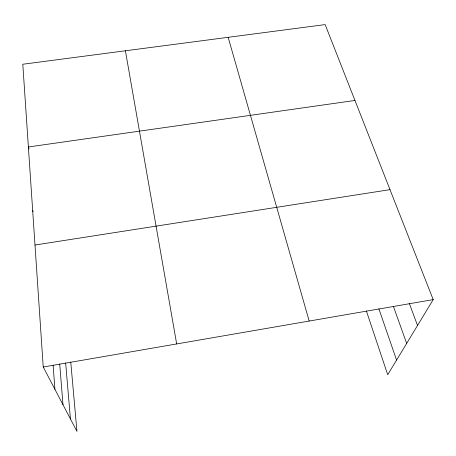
<?xml version="1.0" encoding="UTF-8"?>
<svg xmlns="http://www.w3.org/2000/svg" width="456" height="456" viewBox="0 0 456 456"><rect width="100%" height="100%" fill="white"/><g stroke="black" fill="none" stroke-linecap="round" stroke-linejoin="round"><path stroke-width="0.68" d="M70.754 362.007L76.95 431.404L43.229 367.006L22.8 64.245L325.156 24.595L433.2 299.615L387.708 374.718L366.385 310.986M43.229 367.006L433.2 299.615M34.998 245.026L390 189.645M354.956 100.445L28.38 146.98L29.053 148.987M409.374 303.571L417.525 325.487M32.661 210.387L33.151 211.715M393.351 306.238L406.666 343.419M378.868 308.809L396.577 360.075M228.165 37.312L309.179 321.047M125.406 50.793L176.671 343.944M65.658 362.947L70.435 418.961M59.702 363.934L62.991 404.746M53.118 365.273L54.931 389.356"/></g></svg>
